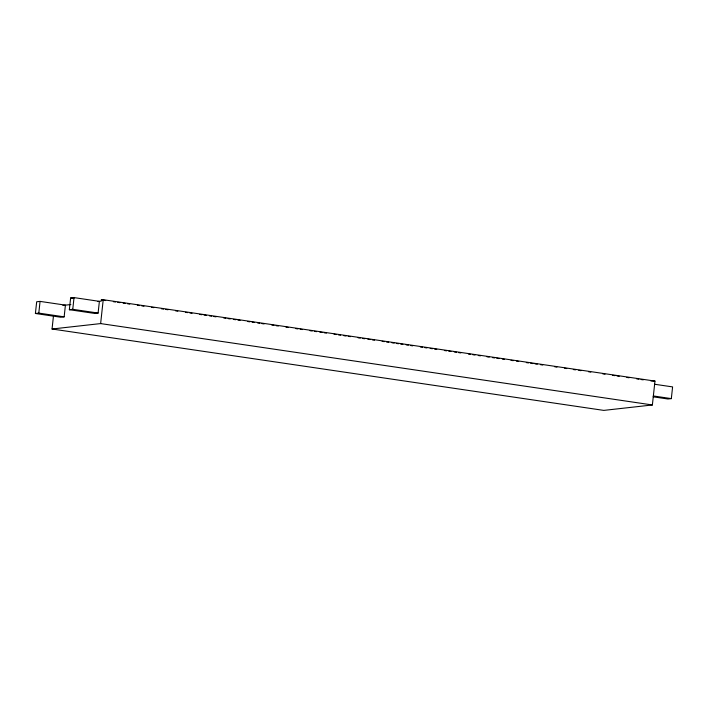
<?xml version="1.0" encoding="UTF-8"?>
<svg xmlns="http://www.w3.org/2000/svg" width="708" height="708" viewBox="0 0 708 708"><rect width="100%" height="100%" fill="white"/><g stroke="black" fill="none" stroke-linecap="round" stroke-linejoin="round"><path stroke-width="1.06" d="M35.4 313.485L36.674 301.776L40.064 301.396L65.419 305.139L64.154 316.848L60.755 317.228L35.4 313.485L38.798 313.104L64.154 316.848M38.798 313.104L40.064 301.396M97.686 301.537L101.2 301.148L101.332 299.909L103.226 299.705L654.971 381.09L652.378 404.967L603.791 410.392L52.047 329.008L53.463 315.98M69.357 309.697L70.632 297.988L74.03 297.608L99.385 301.351L98.111 313.06L94.713 313.432L69.357 309.697L72.756 309.316L98.111 313.06M72.756 309.316L74.03 297.608M52.047 329.008L100.633 323.583L103.226 299.705M653.139 396.816L667.936 398.993L671.326 398.613L672.6 386.904L654.643 384.258M62.879 305.422L70.88 304.529M654.971 381.09L650.891 380.975M101.332 299.909L105.704 300.555M113.351 301.688L115.537 302.006M117.723 302.334L119.909 302.652M123.192 303.139L125.369 303.458M127.555 303.776L129.741 304.104M137.387 305.228L139.573 305.555M141.759 305.874L143.945 306.201M151.592 307.325L153.778 307.644M161.424 308.776L163.61 309.095M165.796 309.423L167.982 309.741M175.628 310.874L177.814 311.193M185.461 312.325L187.647 312.644M189.833 312.963L192.018 313.29M199.665 314.414L201.851 314.741M204.037 315.06L206.223 315.387M209.497 315.865L211.683 316.193M213.869 316.511L216.055 316.83M223.701 317.963L225.887 318.281M228.073 318.609L230.259 318.927M233.534 319.414L235.72 319.733M237.906 320.06L240.092 320.379M247.738 321.512L249.924 321.83M252.11 322.149L254.296 322.476M257.57 322.954L259.756 323.282M261.942 323.6L264.128 323.928M271.775 325.052L273.961 325.379M276.147 325.698L278.332 326.016M285.979 327.149L288.165 327.468M295.811 328.601L297.997 328.919M300.183 329.247L302.369 329.565M310.016 330.698L312.201 331.017M314.387 331.335L316.573 331.663M319.848 332.141L322.034 332.468M324.22 332.787L326.406 333.114M334.052 334.238L336.238 334.565M338.424 334.884L340.61 335.203M343.884 335.689L346.07 336.017M348.256 336.335L350.442 336.654M358.089 337.787L360.275 338.105M362.461 338.433L364.647 338.751M367.921 339.238L370.107 339.557M372.293 339.884L374.479 340.203M382.125 341.327L384.311 341.654M386.497 341.973L388.683 342.3M391.958 342.778L394.144 343.106M396.33 343.424L398.516 343.752M400.701 344.07L402.879 344.389M406.162 344.876L408.348 345.203M410.534 345.522L412.72 345.84M420.366 346.973L422.552 347.292M424.738 347.619L426.915 347.938M430.199 348.424L432.384 348.743M434.57 349.071L436.756 349.389M444.403 350.513L446.589 350.841M448.775 351.159L450.952 351.487M454.235 351.964L456.421 352.292M458.607 352.611L460.793 352.938M468.439 354.062L470.625 354.389M472.802 354.708L474.988 355.027M478.272 355.513L480.458 355.832M487.007 356.805L489.193 357.124M492.476 357.611L494.662 357.929M496.839 358.257L499.025 358.575M502.308 359.062L504.494 359.381M511.043 360.345L513.229 360.673M516.513 361.151L518.699 361.478M526.345 362.602L528.531 362.93M530.708 363.248L532.894 363.576M535.08 363.894L537.266 364.213M540.549 364.7L542.726 365.018M554.745 366.797L556.93 367.116M564.586 368.249L566.763 368.567M573.321 369.532L575.507 369.859M578.781 370.337L580.967 370.665M588.622 371.788L590.799 372.116M602.818 373.886L605.004 374.205M612.65 375.337L614.836 375.656M617.022 375.983L619.208 376.302M626.854 377.435L629.04 377.753M636.687 378.877L638.873 379.205M641.059 379.523L643.245 379.851M70.632 297.988L73.8 298.457M653.369 395.967L671.326 398.613M100.633 323.583L652.378 404.967"/></g></svg>
